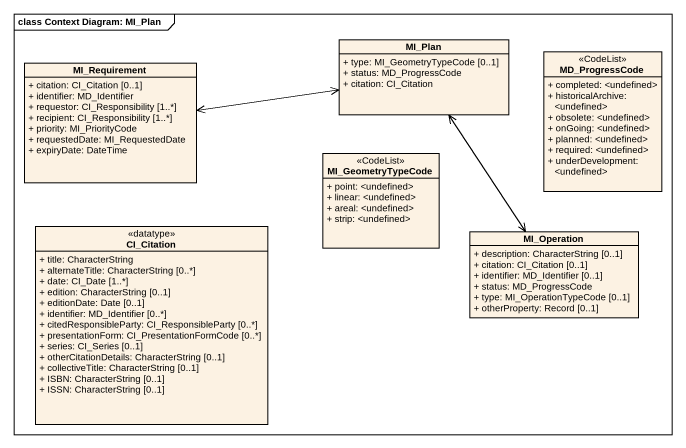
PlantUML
@startuml
mainframe class Context Diagram: MI_Plan
hide circle
hide empty members
skinparam classAttributeIconSize 0
class MI_Plan {
  + type: MI_GeometryTypeCode [0..1]
  + status: MD_ProgressCode
  + citation: CI_Citation
}
class MI_Requirement {
  + citation: CI_Citation [0..1]
  + identifier: MD_Identifier
  + requestor: CI_Responsibility [1..*]
  + recipient: CI_Responsibility [1..*]
  + priority: MI_PriorityCode
  + requestedDate: MI_RequestedDate
  + expiryDate: DateTime
}
class MD_ProgressCode <<CodeList>> {
  + completed: <undefined>
  + historicalArchive: <undefined>
  + obsolete: <undefined>
  + onGoing: <undefined>
  + planned: <undefined>
  + required: <undefined>
  + underDevelopment: <undefined>
}
class MI_GeometryTypeCode <<CodeList>> {
  + point: <undefined>
  + linear: <undefined>
  + areal: <undefined>
  + strip: <undefined>
}
class CI_Citation <<datatype>> {
  + title: CharacterString
  + alternateTitle: CharacterString [0..*]
  + date: CI_Date [1..*]
  + edition: CharacterString [0..1]
  + editionDate: Date [0..1]
  + identifier: MD_Identifier [0..*]
  + citedResponsibleParty: CI_ResponsibleParty [0..*]
  + presentationForm: CI_PresentationFormCode [0..*]
  + series: CI_Series [0..1]
  + otherCitationDetails: CharacterString [0..1]
  + collectiveTitle: CharacterString [0..1]
  + ISBN: CharacterString [0..1]
  + ISSN: CharacterString [0..1]
}
class MI_Operation {
  + description: CharacterString [0..1]
  + citation: CI_Citation [0..1]
  + identifier: MD_Identifier [0..1]
  + status: MD_ProgressCode
  + type: MI_OperationTypeCode [0..1]
  + otherProperty: Record [0..1]
}
MI_Plan <--> MI_Operation
MI_Requirement <-right-> MI_Plan
@enduml
